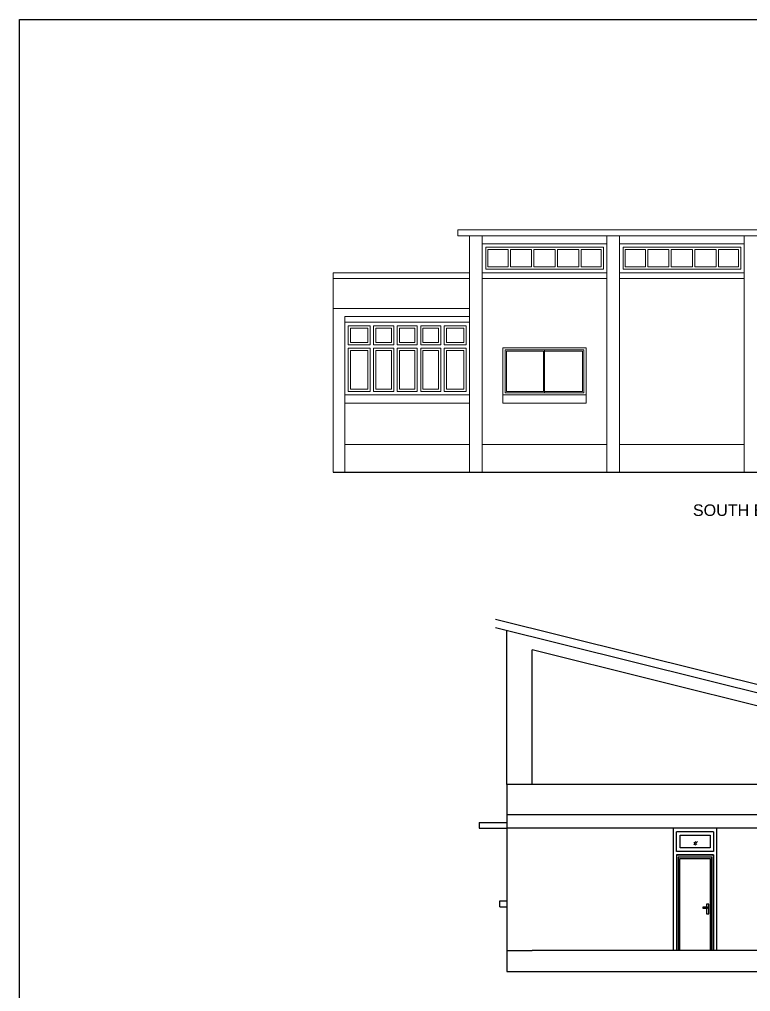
# Model space of a CAD drawing. Header units: inches. Extents: x -6800 to 96653, y -25814 to 17379.
# Drawn here: x 20222 to 20856, y -12165 to -11323 of the extents above; entities that cross this region are included whole.
import ezdxf

# ---------------------------------------------------------------- set-up
doc = ezdxf.new("R2010")
doc.units = ezdxf.units.IN
doc.header["$MEASUREMENT"] = 0
doc.layers.add('doors', color=52, linetype='Continuous')
for name, color, linetype, lineweight in [('ele back', 51, 'Continuous', 15), ('furniture', 44, 'Continuous', 15), ('Win ele', 211, 'Continuous', 15)]:
    doc.layers.add(name, color=color, linetype=linetype, lineweight=lineweight)
doc.styles.get("Standard").update_dxf_attribs({"font": 'arial.ttf'})

msp = doc.modelspace()

# ---------------------------------------------------------------- linework, layer by layer
for p, q in [((20222.07, -11322.79), (22598.07, -11322.79)), ((20222.07, -13007.59), (20222.07, -11322.79))]:
    msp.add_line(p, q)
at = {"lineweight": 25, "transparency": 33554623}
for p, q in [((21006.74, -11935.51), (20634.64, -11842.73)), ((21006.74, -11942.72), (20634.64, -11849.95)), ((20644.41, -11985.72), (20644.41, -11852.38)), ((20666.41, -11985.72), (20666.41, -11869.21)), ((20984.74, -11948.58), (20666.41, -11869.21))]:
    msp.add_line(p, q, dxfattribs=at)
at = {"lineweight": 25}
for p, q in [((21719.41, -11985.72), (20644.41, -11985.72)), ((20644.41, -11985.72), (20644.41, -12011.72)), ((20644.41, -12011.72), (21719.41, -12011.72)), ((20644.41, -12011.72), (21719.41, -12011.72)), ((20644.41, -12018.72), (20644.41, -12023.72)), ((21719.41, -12023.72), (20644.41, -12023.72)), ((20644.41, -12129.72), (20644.41, -12147.72)), ((21719.41, -12129.72), (20666.41, -12129.72)), ((20644.41, -12147.72), (21719.41, -12147.72))]:
    msp.add_line(p, q, dxfattribs=at)
at = {"lineweight": 25, "transparency": 33554648}
for p, q in [((20644.41, -12011.72), (20644.41, -12129.72)), ((20644.41, -12129.72), (20666.41, -12129.72))]:
    msp.add_line(p, q, dxfattribs=at)
at = {"lineweight": 25, "transparency": 33554661}
for p, q in [((20620.41, -12018.72), (20644.41, -12018.72)), ((20620.41, -12018.72), (20620.41, -12023.72)), ((20620.41, -12023.72), (20644.41, -12023.72)), ((20794.41, -12029.72), (20820.41, -12029.72)), ((20794.41, -12040.72), (20794.41, -12029.72)), ((20820.41, -12029.72), (20820.41, -12040.72)), ((20820.41, -12040.72), (20794.41, -12040.72)), ((20820.81, -12050.19), (20794.02, -12050.19)), ((20794.02, -12050.19), (20794.02, -12129.72)), ((20820.81, -12129.72), (20820.81, -12050.19)), ((20638.41, -12086.72), (20644.41, -12086.72)), ((20638.41, -12091.72), (20638.41, -12086.72)), ((20644.41, -12086.72), (20644.41, -12091.72)), ((20638.41, -12091.72), (20644.41, -12091.72))]:
    msp.add_line(p, q, dxfattribs=at)
at = {"lineweight": 25}
msp.add_lwpolyline([(20818.2, -12092.14), (20814.11, -12092.14), (20814.11, -12092.89), (20818.2, -12092.89, 1), (20818.2, -12092.14)], format="xyb", dxfattribs=at)
for points in [[(20819.32, -12097.72), (20819.32, -12089.54), (20817.46, -12089.54), (20817.46, -12092.14)], [(20817.46, -12092.89), (20817.46, -12097.72), (20819.32, -12097.72)]]:
    msp.add_lwpolyline(points, dxfattribs=at)
at = {"layer": 'doors', "color": 2, "linetype": 'Continuous', "lineweight": 25, "true_color": 0xf1eb1f}
msp.add_line((20494.01, -11715.23), (21159.01, -11715.23), dxfattribs=at)
at = {"layer": 'doors', "lineweight": 25, "transparency": 33554661}
for p, q in [((20788.41, -12023.72), (20788.41, -12129.72)), ((20826.41, -12023.72), (20788.41, -12023.72)), ((20791.41, -12043.72), (20791.41, -12026.72)), ((20823.41, -12026.72), (20791.41, -12026.72)), ((20823.41, -12026.72), (20823.41, -12043.72)), ((20826.41, -12129.72), (20826.41, -12023.72)), ((20823.41, -12043.72), (20791.41, -12043.72)), ((20791.41, -12046.72), (20791.41, -12129.72)), ((20791.41, -12046.72), (20823.41, -12046.72)), ((20823.41, -12046.72), (20791.41, -12046.72)), ((20791.41, -12046.72), (20791.41, -12129.72)), ((20821.92, -12048.63), (20792.9, -12048.63)), ((20792.9, -12048.63), (20792.9, -12129.72)), ((20821.92, -12129.72), (20821.92, -12048.63)), ((20823.41, -12046.72), (20823.41, -12129.72)), ((20823.41, -12129.72), (20823.41, -12046.72))]:
    msp.add_line(p, q, dxfattribs=at)
at = {"layer": 'ele back', "transparency": 33554641}
for p, q in [((20612.01, -11505.23), (20602.01, -11505.23)), ((20602.01, -11505.23), (20602.01, -11510.23)), ((20612.01, -11505.23), (21099.01, -11505.23)), ((20602.01, -11510.23), (20612.01, -11510.23)), ((20612.01, -11585.23), (20612.01, -11510.23)), ((20612.01, -11510.23), (21099.01, -11510.23)), ((20612.01, -11510.23), (21099.01, -11510.23)), ((20623.01, -11531.63), (20623.01, -11510.23)), ((20623.01, -11510.23), (20731.01, -11510.23)), ((20731.01, -11531.63), (20731.01, -11510.23)), ((20742.01, -11715.23), (20742.01, -11510.23)), ((20742.01, -11510.23), (20850.01, -11510.23)), ((20850.01, -11709.23), (20850.01, -11510.23)), ((20850.01, -11715.23), (20850.01, -11510.23)), ((20623.01, -11517.23), (20731.01, -11517.23)), ((20623.01, -11517.23), (20731.01, -11517.23)), ((20742.01, -11517.23), (20850.01, -11517.23)), ((20742.01, -11517.23), (20850.01, -11517.23)), ((20742.01, -11517.23), (20850.01, -11517.23)), ((20494.01, -11715.23), (20494.01, -11542.23)), ((20494.01, -11542.23), (20612.01, -11542.23)), ((20494.01, -11547.23), (20612.01, -11547.23)), ((20623.01, -11715.23), (20623.01, -11541.63)), ((20623.01, -11542.23), (20731.01, -11542.23)), ((20623.01, -11542.23), (20731.01, -11542.23)), ((20623.01, -11547.24), (20731.01, -11547.24)), ((20731.01, -11715.23), (20731.01, -11541.63)), ((20742.01, -11542.23), (20850.01, -11542.23)), ((20742.01, -11542.23), (20850.01, -11542.23)), ((20742.01, -11542.23), (20850.01, -11542.23)), ((20742.01, -11547.23), (20850.01, -11547.23)), ((20494.01, -11573.23), (20612.01, -11573.23)), ((20504.01, -11585.23), (20504.01, -11580.23)), ((20504.01, -11580.23), (20612.01, -11580.23)), ((20504.01, -11715.23), (20504.01, -11585.23)), ((20504.01, -11585.23), (20612.01, -11585.23)), ((20612.01, -11715.23), (20612.01, -11585.23)), ((20641.01, -11607.23), (20713.01, -11607.23)), ((20641.01, -11655.23), (20641.01, -11607.23)), ((20713.01, -11655.23), (20713.01, -11607.23)), ((20504.01, -11648.23), (20612.01, -11648.23)), ((20641.01, -11648.23), (20713.01, -11648.23)), ((20504.01, -11655.23), (20612.01, -11655.23)), ((20641.01, -11655.23), (20713.01, -11655.23)), ((20504.01, -11691.23), (20612.01, -11691.23)), ((20623.01, -11691.23), (20731.01, -11691.23)), ((20742.01, -11691.23), (20850.01, -11691.23))]:
    msp.add_line(p, q, dxfattribs=at)
at = {"layer": 'furniture', "transparency": 33554687}
for p, q in [((20623.01, -11531.63), (20623.01, -11517.23)), ((20623.01, -11517.23), (20731.01, -11517.23)), ((20626.01, -11520.23), (20728.01, -11520.23)), ((20626.01, -11531.63), (20626.01, -11520.23)), ((20728.01, -11520.23), (20728.01, -11531.63)), ((20731.01, -11517.23), (20731.01, -11531.63)), ((20742.01, -11531.63), (20742.01, -11517.23)), ((20742.01, -11517.23), (20850.01, -11517.23)), ((20745.01, -11520.23), (20847.01, -11520.23)), ((20745.01, -11531.63), (20745.01, -11520.23)), ((20847.01, -11520.23), (20847.01, -11531.63)), ((20850.01, -11517.23), (20850.01, -11531.63)), ((20623.01, -11542.23), (20623.01, -11531.63)), ((20626.01, -11539.23), (20626.01, -11531.63)), ((20728.01, -11531.63), (20728.01, -11539.23)), ((20731.01, -11531.63), (20731.01, -11542.23)), ((20742.01, -11542.23), (20742.01, -11531.63)), ((20745.01, -11539.23), (20745.01, -11531.63)), ((20847.01, -11531.63), (20847.01, -11539.23)), ((20850.01, -11531.63), (20850.01, -11542.23)), ((20728.01, -11539.23), (20626.01, -11539.23)), ((20847.01, -11539.23), (20745.01, -11539.23)), ((20731.01, -11542.23), (20623.01, -11542.23)), ((20850.01, -11542.23), (20742.01, -11542.23)), ((20504.01, -11585.23), (20612.01, -11585.23)), ((20504.01, -11648.23), (20504.01, -11585.23)), ((20507.01, -11604.73), (20507.01, -11588.23)), ((20507.01, -11588.23), (20525.91, -11588.23)), ((20525.91, -11588.23), (20525.91, -11604.73)), ((20528.91, -11604.73), (20528.91, -11588.23)), ((20528.91, -11588.23), (20546.31, -11588.23)), ((20546.31, -11588.23), (20546.31, -11604.73)), ((20549.31, -11604.73), (20549.31, -11588.23)), ((20549.31, -11588.23), (20566.71, -11588.23)), ((20566.71, -11588.23), (20566.71, -11604.73)), ((20569.71, -11604.73), (20569.71, -11588.23)), ((20569.71, -11588.23), (20587.11, -11588.23)), ((20587.11, -11588.23), (20587.11, -11604.73)), ((20590.11, -11588.23), (20590.11, -11604.73)), ((20609.01, -11588.23), (20590.11, -11588.23)), ((20609.01, -11604.73), (20609.01, -11588.23)), ((20612.01, -11585.23), (20612.01, -11648.23)), ((20525.91, -11604.73), (20507.01, -11604.73)), ((20507.01, -11645.23), (20507.01, -11607.73)), ((20507.01, -11607.73), (20525.91, -11607.73)), ((20525.91, -11607.73), (20525.91, -11645.23)), ((20546.31, -11604.73), (20528.91, -11604.73)), ((20528.91, -11645.23), (20528.91, -11607.73)), ((20528.91, -11607.73), (20546.31, -11607.73)), ((20546.31, -11607.73), (20546.31, -11645.23)), ((20566.71, -11604.73), (20549.31, -11604.73)), ((20549.31, -11645.23), (20549.31, -11607.73)), ((20549.31, -11607.73), (20566.71, -11607.73)), ((20566.71, -11607.73), (20566.71, -11645.23)), ((20587.11, -11604.73), (20569.71, -11604.73)), ((20569.71, -11645.23), (20569.71, -11607.73)), ((20569.71, -11607.73), (20587.11, -11607.73)), ((20587.11, -11607.73), (20587.11, -11645.23)), ((20590.11, -11604.73), (20609.01, -11604.73)), ((20590.11, -11607.73), (20590.11, -11645.23)), ((20609.01, -11607.73), (20590.11, -11607.73)), ((20609.01, -11645.23), (20609.01, -11607.73)), ((20641.01, -11607.23), (20713.01, -11607.23)), ((20641.01, -11648.23), (20641.01, -11607.23)), ((20713.01, -11607.23), (20713.01, -11648.23)), ((20612.01, -11648.23), (20504.01, -11648.23)), ((20525.91, -11645.23), (20507.01, -11645.23)), ((20546.31, -11645.23), (20528.91, -11645.23)), ((20566.71, -11645.23), (20549.31, -11645.23)), ((20587.11, -11645.23), (20569.71, -11645.23)), ((20590.11, -11645.23), (20609.01, -11645.23)), ((20713.01, -11648.23), (20641.01, -11648.23)), ((20809.45, -12035.15), (20806.31, -12038.15)), ((20807.97, -12035.17), (20806.4, -12036.68)), ((20808.85, -12037.11), (20807.61, -12038.29))]:
    msp.add_line(p, q, dxfattribs=at)
at = {"layer": 'Win ele'}
for p, q in [((20628.01, -11531.63), (20628.01, -11522.23)), ((20628.01, -11522.23), (20645.41, -11522.23)), ((20645.41, -11522.23), (20645.41, -11531.63)), ((20647.41, -11522.23), (20665.81, -11522.23)), ((20647.41, -11522.23), (20647.41, -11531.63)), ((20665.81, -11522.23), (20665.81, -11531.63)), ((20667.81, -11522.23), (20686.21, -11522.23)), ((20667.81, -11522.23), (20667.81, -11531.63)), ((20686.21, -11522.23), (20686.21, -11531.63)), ((20688.21, -11522.23), (20706.61, -11522.23)), ((20688.21, -11522.23), (20688.21, -11531.63)), ((20706.61, -11522.23), (20706.61, -11531.63)), ((20708.61, -11522.23), (20726.01, -11522.23)), ((20708.61, -11522.23), (20708.61, -11531.63)), ((20726.01, -11522.23), (20726.01, -11531.63)), ((20747.01, -11531.63), (20747.01, -11522.23)), ((20747.01, -11522.23), (20764.41, -11522.23)), ((20764.41, -11522.23), (20764.41, -11531.63)), ((20766.41, -11522.23), (20784.81, -11522.23)), ((20766.41, -11522.23), (20766.41, -11531.63)), ((20784.81, -11522.23), (20784.81, -11531.63)), ((20786.81, -11522.23), (20805.21, -11522.23)), ((20786.81, -11522.23), (20786.81, -11531.63)), ((20805.21, -11522.23), (20805.21, -11531.63)), ((20807.21, -11522.23), (20825.61, -11522.23)), ((20807.21, -11522.23), (20807.21, -11531.63)), ((20825.61, -11522.23), (20825.61, -11531.63)), ((20827.61, -11522.23), (20845.01, -11522.23)), ((20827.61, -11522.23), (20827.61, -11531.63)), ((20845.01, -11522.23), (20845.01, -11531.63)), ((20628.01, -11537.23), (20628.01, -11531.63)), ((20645.41, -11531.63), (20645.41, -11537.23)), ((20647.41, -11531.63), (20647.41, -11537.23)), ((20665.81, -11531.63), (20665.81, -11537.23)), ((20667.81, -11531.63), (20667.81, -11537.23)), ((20686.21, -11531.63), (20686.21, -11537.23)), ((20688.21, -11531.63), (20688.21, -11537.23)), ((20706.61, -11531.63), (20706.61, -11537.23)), ((20708.61, -11531.63), (20708.61, -11537.23)), ((20726.01, -11531.63), (20726.01, -11537.23)), ((20747.01, -11537.23), (20747.01, -11531.63)), ((20764.41, -11531.63), (20764.41, -11537.23)), ((20766.41, -11531.63), (20766.41, -11537.23)), ((20784.81, -11531.63), (20784.81, -11537.23)), ((20786.81, -11531.63), (20786.81, -11537.23)), ((20805.21, -11531.63), (20805.21, -11537.23)), ((20807.21, -11531.63), (20807.21, -11537.23)), ((20825.61, -11531.63), (20825.61, -11537.23)), ((20827.61, -11531.63), (20827.61, -11537.23)), ((20845.01, -11531.63), (20845.01, -11537.23)), ((20645.41, -11537.23), (20628.01, -11537.23)), ((20665.81, -11537.23), (20647.41, -11537.23)), ((20686.21, -11537.23), (20667.81, -11537.23)), ((20706.61, -11537.23), (20688.21, -11537.23)), ((20726.01, -11537.23), (20708.61, -11537.23)), ((20764.41, -11537.23), (20747.01, -11537.23)), ((20784.81, -11537.23), (20766.41, -11537.23)), ((20805.21, -11537.23), (20786.81, -11537.23)), ((20825.61, -11537.23), (20807.21, -11537.23)), ((20845.01, -11537.23), (20827.61, -11537.23)), ((20509.01, -11602.73), (20509.01, -11590.23)), ((20509.01, -11590.23), (20523.91, -11590.23)), ((20523.91, -11590.23), (20523.91, -11602.73)), ((20530.91, -11602.73), (20530.91, -11590.23)), ((20530.91, -11590.23), (20544.31, -11590.23)), ((20544.31, -11590.23), (20544.31, -11602.73)), ((20551.31, -11602.73), (20551.31, -11590.23)), ((20551.31, -11590.23), (20564.71, -11590.23)), ((20564.71, -11590.23), (20564.71, -11602.73)), ((20571.71, -11602.73), (20571.71, -11590.23)), ((20571.71, -11590.23), (20585.11, -11590.23)), ((20585.11, -11590.23), (20585.11, -11602.73)), ((20592.11, -11590.23), (20592.11, -11602.73)), ((20607.01, -11590.23), (20592.11, -11590.23)), ((20607.01, -11602.73), (20607.01, -11590.23)), ((20523.91, -11602.73), (20509.01, -11602.73)), ((20544.31, -11602.73), (20530.91, -11602.73)), ((20564.71, -11602.73), (20551.31, -11602.73)), ((20585.11, -11602.73), (20571.71, -11602.73)), ((20592.11, -11602.73), (20607.01, -11602.73)), ((20509.01, -11643.23), (20509.01, -11609.73)), ((20509.01, -11609.73), (20523.91, -11609.73)), ((20523.91, -11609.73), (20523.91, -11643.23)), ((20530.91, -11643.23), (20530.91, -11609.73)), ((20530.91, -11609.73), (20544.31, -11609.73)), ((20544.31, -11609.73), (20544.31, -11643.23)), ((20551.31, -11643.23), (20551.31, -11609.73)), ((20551.31, -11609.73), (20564.71, -11609.73)), ((20564.71, -11609.73), (20564.71, -11643.23)), ((20571.71, -11643.23), (20571.71, -11609.73)), ((20571.71, -11609.73), (20585.11, -11609.73)), ((20585.11, -11609.73), (20585.11, -11643.23)), ((20592.11, -11609.73), (20592.11, -11643.23)), ((20607.01, -11609.73), (20592.11, -11609.73)), ((20607.01, -11643.23), (20607.01, -11609.73)), ((20643.01, -11609.23), (20711.01, -11609.23)), ((20643.01, -11646.23), (20643.01, -11609.23)), ((20644.01, -11610.23), (20676.01, -11610.23)), ((20644.01, -11645.23), (20644.01, -11610.23)), ((20676.01, -11610.23), (20676.01, -11645.23)), ((20677.01, -11609.23), (20677.01, -11646.23)), ((20677.01, -11610.23), (20710.01, -11610.23)), ((20710.01, -11610.23), (20710.01, -11645.23)), ((20711.01, -11609.23), (20711.01, -11646.23)), ((20523.91, -11643.23), (20509.01, -11643.23)), ((20544.31, -11643.23), (20530.91, -11643.23)), ((20564.71, -11643.23), (20551.31, -11643.23)), ((20585.11, -11643.23), (20571.71, -11643.23)), ((20592.11, -11643.23), (20607.01, -11643.23)), ((20711.01, -11646.23), (20643.01, -11646.23)), ((20676.01, -11645.23), (20644.01, -11645.23)), ((20710.01, -11645.23), (20677.01, -11645.23))]:
    msp.add_line(p, q, dxfattribs=at)

# ---------------------------------------------------------------- texts
at = {"linetype": 'Continuous', "lineweight": 25}
msp.add_text('SOUTH ELEVATION', height=10, dxfattribs=at).set_placement((20805.54, -11753.06))

doc.saveas('drawing.dxf')
